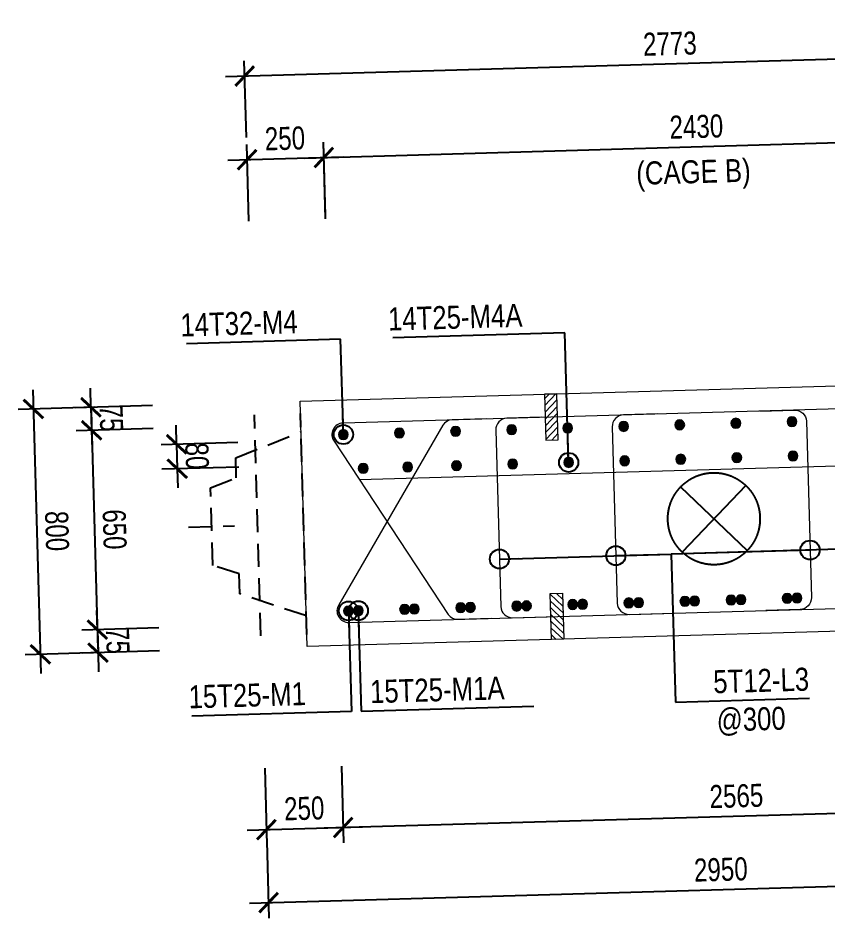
# Model space of a CAD drawing. Header units: millimetres. Extents: x 2611025 to 4139346, y -89870 to 101087.
# Drawn here: x 3514457 to 3525005, y -31963 to -20233 of the extents above; entities that cross this region are included whole.
import ezdxf
from ezdxf.enums import TextEntityAlignment as Align

# ---------------------------------------------------------------- set-up
doc = ezdxf.new("R2010")
doc.units = ezdxf.units.MM
doc.header["$LTSCALE"] = 1200
doc.header["$PDMODE"] = 35
doc.linetypes.add('CENTER', pattern=[2, 1.25, -0.25, 0.25, -0.25])
doc.linetypes.add('HIDDEN', pattern=[0.375, 0.25, -0.125])
for name, color, linetype, lineweight in [('5', 5, 'Continuous', 13), ('BOUND', 3, 'Continuous', 20), ('CWS', 8, 'HIDDEN', 9), ('ENOTE', 2, 'Continuous', 15), ('GRID', 74, 'CENTER', 15), ('K-THUOC', 1, 'Continuous', 18), ('LEADER', 8, 'Continuous', 9), ('MCT', 6, 'Continuous', 20), ('TEXTEN', 3, 'Continuous', 13), ('TEXTMA', 2, 'Continuous', 13), ('TEXTVN', 2, 'Continuous', 20), ('TIE', 4, 'Continuous', 13)]:
    doc.layers.add(name, color=color, linetype=linetype, lineweight=lineweight)
doc.layers.add('CDC.04.HIDDEN', color=8, linetype='HIDDEN')
doc.layers.add('MIE', color=5, linetype='HIDDEN')
doc.styles.add('DB_Arial', font='arial.ttf', dxfattribs={"width": 0.8})
doc.styles.add('SMTEXT', font='arial.ttf', dxfattribs={"width": 0.75})
doc.dimstyles.new('BSV25', dxfattribs={"dimtxt": 300, "dimasz": 250, "dimexe": 200, "dimexo": 0, "dimgap": 108, "dimtad": 1, "dimdec": 0, "dimlfac": 0.25, "dimdsep": 46, "dimtxsty": 'SMTEXT', "dimblk": 'ARCHTICK', "dimcen": 100, "dimdle": 250, "dimclrd": 256, "dimclre": 256, "dimclrt": 2, "dimadec": 0, "dimazin": 0, "dimtfac": 1, "dimtdec": 0, "dimtix": 1, "dimtmove": 2, "dimatfit": 3, "dimfxl": 800, "dimfxlon": 1, "dimtolj": 1, "dimtzin": 0, "dimarcsym": 0})

# ---------------------------------------------------------------- blocks, each defined once
blk = doc.blocks.new('cws800')
at = {"layer": 'CDC.04.HIDDEN'}
for p, q in [((-599.9999999998836, 1440.217173506608), (-599.9999999998836, -1440.217173506608)), ((0, 1440.217173506608), (0, -1440.217173506608))]:
    blk.add_line(p, q, dxfattribs=at)
for points in [[(0, 1200), (-860, 888.2171735063894), (-860, 627.473455327563), (-1199.999999999767, 507.1904364598886), (-1199.999999999767, -507.1904364598886), (-859.9999999997672, -627.473455327854), (-859.9999999997672, -888.217173506433), (0, -1200)], [(-1499.999999999767, 0), (-899.9999999997672, 0)]]:
    blk.add_lwpolyline(points, dxfattribs=at)
blk = doc.blocks.new('mct1')
at = {"lineweight": 9}
h = blk.add_hatch(color=256, dxfattribs=at)
h.dxf.hatch_style = 1
h.paths.add_polyline_path([(-16, 0, 1), (16, 0, 1)])
blk.add_circle((0, 0), 16, dxfattribs=at)
blk = doc.blocks.new('_ArchTick')
at = {"color": 0, "linetype": 'ByBlock', "const_width": 0.15}
blk.add_lwpolyline([(-0.5, -0.5), (0.5, 0.5)], dxfattribs=at)
blk = doc.blocks.new('*D1040')
at = {"layer": 'Defpoints', "color": 0, "transparency": 16777216}
for p in [(3518131.560011875, -25227.54143491146), (3518223.661917617, -28426.21572889005), (3514748.834810935, -28526.26911532001)]:
    blk.add_point(p, dxfattribs=at)
at = {"layer": 'K-THUOC', "lineweight": -2, "transparency": 16777216}
for p, q in [((3514649.537444877, -25077.69839209355), (3514756.030272244, -28776.16554453931)), ((3515456.401479687, -25304.56934512539), (3514456.815762809, -25333.35119035972)), ((3515548.503384436, -28503.24363913255), (3514548.917667559, -28532.02548436688))]:
    blk.add_line(p, q, dxfattribs=at)
at = {"layer": 'K-THUOC', "lineweight": -2, "transparency": 16777216, "xscale": 250, "yscale": 250, "zscale": 250}
for p, rotation in [((3514656.732906185, -25327.59482131286), 91.64930602470064), ((3514748.834810935, -28526.26911532001), 271.6493060247006)]:
    blk.add_blockref('_ArchTick', p, dxfattribs=dict(at, rotation=rotation))
at = {"layer": 'K-THUOC', "color": 2, "transparency": 16777216, "insert": (3514963.847555768, -26919.41495921717), "char_height": 300, "attachment_point": 5, "rotation": 271.64930602470065, "style": 'SMTEXT'}
blk.add_mtext('\\A1;800', dxfattribs=at)
blk = doc.blocks.new('*D1041')
at = {"layer": 'Defpoints', "color": 0, "transparency": 16777216}
for p in [(3518131.560011875, -25227.54143491146), (3518140.194565537, -25527.4171499721), (3515415.056746515, -25605.88415247628)]:
    blk.add_point(p, dxfattribs=at)
at = {"layer": 'K-THUOC', "lineweight": -2, "transparency": 16777216}
for p, q in [((3515406.422192944, -25306.00843741298), (3515399.226731636, -25056.11200819367)), ((3516206.090766446, -25282.98296122551), (3515206.505049569, -25311.76480645985)), ((3515406.422192944, -25306.00843741298), (3515415.056746515, -25605.88415247628)), ((3516214.725320016, -25582.85867628882), (3515215.139603139, -25611.64052152315)), ((3515415.056746515, -25605.88415247628), (3515422.252207823, -25855.78058169558))]:
    blk.add_line(p, q, dxfattribs=at)
at = {"layer": 'K-THUOC', "lineweight": -2, "transparency": 16777216, "xscale": 250, "yscale": 250, "zscale": 250}
for p, rotation in [((3515406.422192944, -25306.00843741298), 271.6493060247006), ((3515415.056746515, -25605.88415247628), 91.64930602470064)]:
    blk.add_blockref('_ArchTick', p, dxfattribs=dict(at, rotation=rotation))
at = {"layer": 'K-THUOC', "color": 2, "transparency": 16777216, "insert": (3515671.189505856, -25448.44695546386), "char_height": 300, "attachment_point": 5, "rotation": 271.64930602470065, "style": 'SMTEXT'}
blk.add_mtext('\\A1;75', dxfattribs=at)
blk = doc.blocks.new('*D1042')
at = {"layer": 'Defpoints', "color": 0, "transparency": 16777216}
for p in [(3518140.194565537, -25527.4171499721), (3518215.027363954, -28126.34001382945), (3515489.889544928, -28204.80701633373)]:
    blk.add_point(p, dxfattribs=at)
at = {"layer": 'K-THUOC', "lineweight": -2, "transparency": 16777216}
for p, q in [((3515407.86128601, -25355.98772323385), (3515497.085006236, -28454.70344555302)), ((3516214.72532082, -25582.85867626568), (3515215.139603943, -25611.64052150001)), ((3516289.558118429, -28181.78154014626), (3515289.972401552, -28210.56338538059))]:
    blk.add_line(p, q, dxfattribs=at)
at = {"layer": 'K-THUOC', "lineweight": -2, "transparency": 16777216, "xscale": 250, "yscale": 250, "zscale": 250}
for p, rotation in [((3515415.056747318, -25605.88415245315), 91.64930602470064), ((3515489.889544928, -28204.80701633373), 271.6493060247006)]:
    blk.add_blockref('_ArchTick', p, dxfattribs=dict(at, rotation=rotation))
at = {"layer": 'K-THUOC', "color": 2, "transparency": 16777216, "insert": (3515713.536843331, -26897.82857529417), "char_height": 300, "attachment_point": 5, "rotation": 271.64930602470065, "style": 'SMTEXT'}
blk.add_mtext('\\A1;650', dxfattribs=at)
blk = doc.blocks.new('*D1043')
at = {"layer": 'Defpoints', "color": 0, "transparency": 16777216}
for p in [(3518215.027363954, -28126.34001382945), (3518223.661917617, -28426.21572889005), (3515498.524098592, -28504.68273139428)]:
    blk.add_point(p, dxfattribs=at)
at = {"layer": 'K-THUOC', "lineweight": -2, "transparency": 16777216}
for p, q in [((3515489.889545022, -28204.807016331), (3515482.694083713, -27954.91058711169)), ((3516289.558118524, -28181.78154014354), (3515289.972401646, -28210.56338537787)), ((3515489.889545022, -28204.807016331), (3515498.524098592, -28504.68273139428)), ((3516298.192672094, -28481.65725520681), (3515298.606955217, -28510.43910044114)), ((3515498.524098592, -28504.68273139428), (3515505.719559901, -28754.57916061358))]:
    blk.add_line(p, q, dxfattribs=at)
at = {"layer": 'K-THUOC', "lineweight": -2, "transparency": 16777216, "xscale": 250, "yscale": 250, "zscale": 250}
for p, rotation in [((3515489.889545022, -28204.807016331), 271.6493060247006), ((3515498.524098592, -28504.68273139428), 91.64930602470064)]:
    blk.add_blockref('_ArchTick', p, dxfattribs=dict(at, rotation=rotation))
at = {"layer": 'K-THUOC', "color": 2, "transparency": 16777216, "insert": (3515754.656857934, -28347.24553438186), "char_height": 300, "attachment_point": 5, "rotation": 271.64930602470065, "style": 'SMTEXT'}
blk.add_mtext('\\A1;75', dxfattribs=at)
blk = doc.blocks.new('*D1044')
at = {"layer": 'Defpoints', "color": 0, "transparency": 16777216}
for p in [(3517765.53536671, -25752.29369570958), (3516531.177242067, -26107.96609419063), (3517774.745498134, -26072.15907086074)]:
    blk.add_point(p, dxfattribs=at)
at = {"layer": 'K-THUOC', "lineweight": -2, "transparency": 16777216}
for p, q in [((3516521.967110742, -25788.10071903662), (3516514.771649433, -25538.20428981732)), ((3517321.635684244, -25765.07524284915), (3516322.049967367, -25793.85708808349)), ((3516521.967110742, -25788.10071903662), (3516531.177242067, -26107.96609419063)), ((3517330.845815569, -26084.94061800317), (3516331.260098692, -26113.7224632375)), ((3516531.177242067, -26107.96609419063), (3516538.372703376, -26357.86252340993))]:
    blk.add_line(p, q, dxfattribs=at)
at = {"layer": 'K-THUOC', "lineweight": -2, "transparency": 16777216, "xscale": 250, "yscale": 250, "zscale": 250}
for p, rotation in [((3516521.967110742, -25788.10071903662), 271.6493060247006), ((3516531.177242067, -26107.96609419063), 91.64930602470064)]:
    blk.add_blockref('_ArchTick', p, dxfattribs=dict(at, rotation=rotation))
at = {"layer": 'K-THUOC', "color": 2, "transparency": 16777216, "insert": (3516787.635873612, -25940.51639751476), "char_height": 300, "attachment_point": 5, "rotation": 271.64930602470065, "style": 'SMTEXT'}
blk.add_mtext('\\A1;80', dxfattribs=at)
blk = doc.blocks.new('tremie')
at = {"layer": 'MIE', "color": 74, "ltscale": 1000}
for p, q in [((424.2640687227249, -424.2640687111998), (-424.2640687087551, 424.2640687113162)), ((424.2640687217936, 424.2640687118983), (-424.2640687078238, -424.2640687117819))]:
    blk.add_line(p, q, dxfattribs=at)
at = {"layer": 'MIE', "ltscale": 500}
blk.add_circle((0, 0), 600, dxfattribs=at)
blk = doc.blocks.new('*D1054')
at = {"layer": 'Defpoints', "color": 0, "transparency": 16777216}
for p in [(3528497.739920957, -20670.4689016768), (3528620.259252812, -24925.53219606625), (3517536.407426387, -25404.52717340192)]:
    blk.add_point(p, dxfattribs=at)
at = {"layer": 'K-THUOC', "lineweight": -2, "transparency": 16777216}
for p, q in [((3528520.765397325, -21470.13747517334), (3528491.983551865, -20470.55175830265)), ((3517159.392820668, -20996.94270828264), (3528747.636350175, -20663.27344031172)), ((3517432.314726254, -21789.41582041411), (3517403.532880794, -20789.83010354343))]:
    blk.add_line(p, q, dxfattribs=at)
at = {"layer": 'K-THUOC', "lineweight": -2, "transparency": 16777216, "xscale": 250, "yscale": 250, "zscale": 250}
for p, rotation in [((3528497.739920957, -20670.4689016768), 1.649306037652148), ((3517409.289249886, -20989.74724691757), 181.6493060376521)]:
    blk.add_blockref('_ArchTick', p, dxfattribs=dict(at, rotation=rotation))
at = {"layer": 'K-THUOC', "color": 2, "transparency": 16777216, "insert": (3522945.994631327, -20568.9421002443), "char_height": 300, "attachment_point": 5, "rotation": 1.6493060376521476, "style": 'SMTEXT'}
blk.add_mtext('\\A1;2773', dxfattribs=at)
blk = doc.blocks.new('*D1055')
at = {"layer": 'Defpoints', "color": 0, "transparency": 16777216}
for p in [(3529419.021946542, -28103.85905879538), (3517619.311642863, -28283.76820505307), (3529514.59348949, -31423.03292492485)]:
    blk.add_point(p, dxfattribs=at)
at = {"layer": 'K-THUOC', "lineweight": -2, "transparency": 16777216}
for p, q in [((3529491.568013122, -30623.36435142827), (3529520.349858582, -31622.95006829897)), ((3517696.456554034, -30962.99012786007), (3517725.238399494, -31962.57584473077)), ((3517469.585601185, -31769.85416272172), (3529764.489918708, -31415.83746355979))]:
    blk.add_line(p, q, dxfattribs=at)
at = {"layer": 'K-THUOC', "lineweight": -2, "transparency": 16777216, "xscale": 250, "yscale": 250, "zscale": 250}
for p, rotation in [((3529514.59348949, -31423.03292492485), 1.649306037652148), ((3517719.482030402, -31762.65870135665), 181.6493060376521)]:
    blk.add_blockref('_ArchTick', p, dxfattribs=dict(at, rotation=rotation))
at = {"layer": 'K-THUOC', "color": 2, "transparency": 16777216, "insert": (3523609.520750789, -31331.78211593474), "char_height": 300, "attachment_point": 5, "rotation": 1.6493060376521476, "style": 'SMTEXT'}
blk.add_mtext('\\A1;2950', dxfattribs=at)
blk = doc.blocks.new('*D1056')
at = {"layer": 'Defpoints', "color": 0, "transparency": 16777216}
for p in [(3518601.58882701, -27653.86569610742), (3517602.003110142, -27682.64754165165), (3518691.668041526, -30782.29247964453)]:
    blk.add_point(p, dxfattribs=at)
at = {"layer": 'K-THUOC', "lineweight": -2, "transparency": 16777216}
for p, q in [((3517669.056848288, -30011.40575160825), (3517697.838693748, -31010.99146847893)), ((3518668.642565158, -29982.62390614799), (3518697.424410618, -30982.20962301866)), ((3517442.185895438, -30818.26978646987), (3518941.564470744, -30775.09701827946))]:
    blk.add_line(p, q, dxfattribs=at)
at = {"layer": 'K-THUOC', "lineweight": -2, "transparency": 16777216, "xscale": 250, "yscale": 250, "zscale": 250}
for p, rotation in [((3517692.082324656, -30811.0743251048), 181.6493060376521), ((3518691.668041526, -30782.29247964453), 1.649306037652148)]:
    blk.add_blockref('_ArchTick', p, dxfattribs=dict(at, rotation=rotation))
at = {"layer": 'K-THUOC', "color": 2, "transparency": 16777216, "insert": (3518184.358173932, -30535.61970516865), "char_height": 300, "attachment_point": 5, "rotation": 1.6493060376521476, "style": 'SMTEXT'}
blk.add_mtext('\\A1;250', dxfattribs=at)
blk = doc.blocks.new('*D1057')
at = {"layer": 'Defpoints', "color": 0, "transparency": 16777216}
for p in [(3518601.58882701, -27653.86569610742), (3528869.784615609, -27754.32456107266), (3528948.467518198, -30486.96051027652)]:
    blk.add_point(p, dxfattribs=at)
at = {"layer": 'K-THUOC', "lineweight": -2, "transparency": 16777216}
for p, q in [((3528925.44204183, -29687.29193677998), (3528954.22388729, -30686.87765365068)), ((3518668.642565134, -29982.6239052875), (3518697.424410594, -30982.2096221582)), ((3518441.771612284, -30789.48794014912), (3529198.363947416, -30479.76504891145))]:
    blk.add_line(p, q, dxfattribs=at)
at = {"layer": 'K-THUOC', "lineweight": -2, "transparency": 16777216, "xscale": 250, "yscale": 250, "zscale": 250}
for p, rotation in [((3528948.467518198, -30486.96051027652), 1.649306037652148), ((3518691.668041502, -30782.29247878405), 181.6493060376521)]:
    blk.add_blockref('_ArchTick', p, dxfattribs=dict(at, rotation=rotation))
at = {"layer": 'K-THUOC', "color": 2, "transparency": 16777216, "insert": (3523812.550770691, -30373.5627973243), "char_height": 300, "attachment_point": 5, "rotation": 1.6493060376521476, "style": 'SMTEXT'}
blk.add_mtext('\\A1;2565', dxfattribs=at)
blk = doc.blocks.new('*D1059')
at = {"layer": 'Defpoints', "color": 0, "transparency": 16777216}
for p in [(3518440.24810951, -22050.54615920073), (3517674.813217594, -30211.32289506042), (3518674.398934463, -30182.54104951619)]:
    blk.add_point(p, dxfattribs=at)
at = {"layer": 'K-THUOC', "lineweight": -2, "transparency": 16777216}
for p, q in [((3517463.687869007, -22878.99657815759), (3517434.906023547, -21879.41086128689)), ((3518463.273585878, -22850.21473269729), (3518434.491740418, -21850.62901582659)), ((3517190.765963421, -22086.5234660261), (3518690.144538728, -22043.35069783566))]:
    blk.add_line(p, q, dxfattribs=at)
at = {"layer": 'K-THUOC', "lineweight": -2, "transparency": 16777216, "xscale": 250, "yscale": 250, "zscale": 250}
for p, rotation in [((3517440.662392639, -22079.32800466103), 181.6493060376521), ((3518440.24810951, -22050.54615920073), 1.649306037652148)]:
    blk.add_blockref('_ArchTick', p, dxfattribs=dict(at, rotation=rotation))
at = {"layer": 'K-THUOC', "color": 2, "transparency": 16777216, "insert": (3517932.938241915, -21803.8733847249), "char_height": 300, "attachment_point": 5, "rotation": 1.6493060376521476, "style": 'SMTEXT'}
blk.add_mtext('\\A1;250', dxfattribs=at)
blk = doc.blocks.new('*D1060')
at = {"layer": 'Defpoints', "color": 0, "transparency": 16777216}
for p in [(3528156.352428992, -21770.78284416386), (3518461.968739822, -22804.89780320683), (3528257.084465924, -25269.1792721361)]:
    blk.add_point(p, dxfattribs=at)
at = {"layer": 'K-THUOC', "lineweight": -2, "transparency": 16777216}
for p, q in [((3528179.37790536, -22570.45141766041), (3528150.5960599, -21570.86570078973)), ((3518190.351679649, -22057.74161976809), (3528406.24885821, -21763.58738279878)), ((3518461.968739822, -22804.89780320683), (3518434.491739775, -21850.62901502888))]:
    blk.add_line(p, q, dxfattribs=at)
at = {"layer": 'K-THUOC', "lineweight": -2, "transparency": 16777216, "xscale": 250, "yscale": 250, "zscale": 250}
for p, rotation in [((3528156.352428992, -21770.78284416386), 1.649306037652148), ((3518440.248108867, -22050.54615840301), 181.6493060376521)]:
    blk.add_blockref('_ArchTick', p, dxfattribs=dict(at, rotation=rotation))
at = {"layer": 'K-THUOC', "color": 2, "transparency": 16777216, "insert": (3523290.780314835, -21649.49852723056), "char_height": 300, "attachment_point": 5, "rotation": 1.6493060376521476, "style": 'SMTEXT'}
blk.add_mtext('\\A1;2430', dxfattribs=at)
blk = doc.blocks.new('sp')
at = {"layer": '5', "lineweight": 20}
h = blk.add_hatch(dxfattribs=at)
h.set_pattern_fill('ANSI31', color=256, scale=500)
h.set_pattern_definition([(45, (0, 0), (-44.19417382415922, 44.19417382415922), [])])
h.paths.add_polyline_path([(80, 300), (-80, 300), (-80, -300), (80, -300)])
blk.add_lwpolyline([(-80, -300), (80, -300), (80, 300), (-80, 300)], close=True, dxfattribs=at)

msp = doc.modelspace()

# ---------------------------------------------------------------- linework, layer by layer
at = {"layer": 'BOUND'}
msp.add_lwpolyline([(3539436.609999031, -23095.07381578596), (3529419.021946542, -28103.85905879541), (3518223.661917617, -28426.21572889076), (3518131.560011875, -25227.54143491146), (3528620.259252813, -24925.53219606602), (3538005.528501028, -20232.90580078858)], close=True, dxfattribs=at)
at = {"layer": 'TIE'}
msp.add_line((3528472.378120064, -25978.22254474476), (3518904.551069051, -26253.71639757641), dxfattribs=at)
for points in [[(3520551.987231739, -25457.97253623666), (3520109.592565784, -25470.7107484079, 0.2482327616798382), (3519987.523755193, -25539.86149739931), (3518634.096143977, -27879.78503271067, 0.602265267664198), (3518764.799508231, -28110.50999877966), (3528747.984541864, -27823.05642200462, 0.4794301345080509), (3528889.143500613, -27636.5581366696), (3528315.032814503, -25352.1357040125, 0.3518718818468453), (3528165.23930209, -25238.75827428736), (3518689.966709595, -25511.58713492905, 0.6022652676636981), (3518572.755771694, -25749.45048946483), (3520058.579872633, -28007.62125174064, 0.2482327616798865), (3520184.425364199, -28069.63361226502), (3520626.820030155, -28056.89540009332)], [(3521273.279080017, -25437.20382153909), (3520823.465507427, -25450.15565203354, 0.414213562373095), (3520677.844926728, -25604.41078639534), (3520744.043171478, -27903.4579351923, 0.414213562373095), (3520898.29830584, -28049.07851589113), (3521348.11187843, -28036.12668539645)], [(3522790.435513005, -25393.519161601), (3522340.621940413, -25406.47099209522, 0.414213562373095), (3522195.001359714, -25560.72612645701), (3522261.199604466, -27859.77327525421, 0.414213562373095), (3522415.454738827, -28005.3938559528), (3522865.268311419, -27992.44202545835)], [(3524119.131066235, -25355.26100170138), (3524568.944638826, -25342.30917120623, -0.414213562373095), (3524723.199773189, -25487.92975190459), (3524789.398017941, -27786.97690070179, -0.414213562373095), (3524643.777437243, -27941.23203506359), (3524193.963864652, -27954.18386555873)]]:
    msp.add_lwpolyline(points, format="xyb", dxfattribs=at)

# ---------------------------------------------------------------- block references
at = {"layer": 'CWS', "xscale": -1, "rotation": 181.6493060424588}
msp.add_blockref('cws800', (3518177.610964745, -26826.87858190099), dxfattribs=at)
at = {"layer": 'ENOTE', "rotation": 1.649306042499904}
msp.add_blockref('sp', (3521401.961892888, -25433.49855766739), dxfattribs=at)
at = {"layer": 'ENOTE', "xscale": -1, "rotation": 181.6493060424999}
msp.add_blockref('sp', (3521476.794691304, -28032.42142152498), dxfattribs=at)
at = {"layer": 'GRID', "rotation": 91.32171219833256}
msp.add_blockref('tremie', (3523519.480425045, -26759.00188775492), dxfattribs=at)
at = {"layer": 'MCT', "xscale": -3.999999999999998, "yscale": 3.999999999999999, "zscale": 3.999999999999999, "rotation": 137.2652251065922}
for p in [(3523075.070263099, -25535.38562106775), (3523805.201309173, -25514.36239250322), (3524535.332355249, -25493.33916393915), (3519424.415032723, -25640.50176388855), (3520154.546078797, -25619.47853532448), (3520884.677124873, -25598.45530675995), (3521614.808170948, -25577.43207819588), (3522344.939217024, -25556.40884963181), (3518694.283986648, -25661.52499245285), (3522357.833424678, -26004.22119654264), (3523087.964470753, -25983.19796797834), (3523818.095516828, -25962.17473941404), (3524548.226562904, -25941.15151084997), (3518951.99918911, -26102.28801889034), (3519532.007211592, -26085.58739878741), (3520167.440286452, -26067.29088223507), (3520897.571332527, -26046.26765367077), (3521627.702378603, -26025.24442510671), (3521681.00641592, -27876.47922698586), (3521808.934787232, -27872.79568633359), (3522411.137461996, -27855.45599842179), (3522539.065833308, -27851.77245776952), (3523141.268508071, -27834.43276985773), (3523269.196879383, -27830.74922920545), (3523743.471182832, -27817.0930819457), (3523871.399554146, -27813.40954129343), (3524473.602228909, -27796.06985338163), (3524601.530600221, -27792.38631272936), (3518760.48223162, -27960.57214124282), (3518888.410602932, -27956.88860059032), (3519490.613277694, -27939.54891267876), (3519618.541649007, -27935.86537202625), (3520220.74432377, -27918.52568411446), (3520348.672695082, -27914.84214346195), (3520950.875369845, -27897.50245555016), (3521078.803741157, -27893.81891489789)]:
    msp.add_blockref('mct1', p, dxfattribs=at)

# ---------------------------------------------------------------- texts
at = {"layer": 'TEXTEN', "style": 'DB_Arial', "width": 0.8}
for s, p in [('5T12-L3', (3524763.000461167, -28998.29479558361)), ('@300', (3524458.453067534, -29507.2710919221))]:
    msp.add_text(s, height=300, rotation=1.649306044719598, dxfattribs=at).set_placement(p, align=Align.RIGHT)
at = {"layer": 'TEXTMA', "style": 'DB_Arial', "width": 0.8}
for s, p in [('14T32-M4', (3516575.146923838, -24384.91570711616)), ('14T25-M4A', (3519278.768202472, -24307.06824618034)), ('15T25-M1A', (3519045.246364665, -29162.93051663172)), ('15T25-M1', (3516682.269372132, -29230.96954286742))]:
    msp.add_text(s, height=300, rotation=1.649306044719598, dxfattribs=at).set_placement(p)
at = {"layer": 'TEXTVN', "style": 'DB_Arial', "width": 0.8}
msp.add_text('(CAGE B)', height=300, rotation=1.649306042633053, dxfattribs=at).set_placement((3522512.380608376, -22407.8111743684, 5.190219204062599e-05))

# ---------------------------------------------------------------- dimensions: what is measured, and where the dimension line sits
at = {"layer": 'K-THUOC'}
for base, p1, p2, angle, picture, middle in [((3528497.739920957, -20670.4689016768), (3517536.407426387, -25404.52717340193), (3528620.259252813, -24925.53219606625), 1.649306037652146, '*D1054', (3522945.994631327, -20568.9421002443)), ((3528156.352428992, -21770.78284416386), (3518461.968739822, -22804.89780320684), (3528257.084465925, -25269.1792721361), 1.649306037652146, '*D1060', (3523290.780314835, -21649.49852723056)), ((3518440.24810951, -22050.54615920073), (3517674.813217594, -30211.32289506044), (3518674.398934463, -30182.54104951621), 1.649306037652146, '*D1059', (3517932.938241915, -21803.8733847249)), ((3514748.834810935, -28526.26911532001), (3518131.560011875, -25227.54143491146), (3518223.661917617, -28426.21572889006), 271.6493060247006, '*D1040', (3514963.847555768, -26919.41495921717)), ((3515415.056746515, -25605.88415247628), (3518131.560011875, -25227.54143491146), (3518140.194565538, -25527.41714997208), 271.6493060247006, '*D1041', (3515671.189505856, -25448.44695546386)), ((3515489.889544928, -28204.80701633373), (3518140.194565538, -25527.41714997208), (3518215.027363954, -28126.34001382944), 271.6493060247006, '*D1042', (3515713.536843331, -26897.82857529417)), ((3516531.177242067, -26107.96609419063), (3517765.53536671, -25752.29369570958), (3517774.745498135, -26072.15907086074), 91.64930602470064, '*D1044', (3516787.635873612, -25940.51639751476)), ((3518691.668041526, -30782.29247964453), (3517602.003110142, -27682.64754165165), (3518601.58882701, -27653.86569610742), 1.649306037652146, '*D1056', (3518184.358173932, -30535.61970516865)), ((3528948.467518198, -30486.96051027652), (3518601.58882701, -27653.86569610742), (3528869.78461561, -27754.32456107266), 1.649306037652146, '*D1057', (3523812.550770691, -30373.5627973243)), ((3515498.524098592, -28504.68273139428), (3518215.027363954, -28126.34001382944), (3518223.661917617, -28426.21572889006), 271.6493060247006, '*D1043', (3515754.656857934, -28347.24553438186)), ((3529514.59348949, -31423.03292492485), (3517619.311642863, -28283.76820505309), (3529419.021946542, -28103.85905879541), 1.649306037652146, '*D1055', (3523609.520750789, -31331.78211593474))]:
    dim = msp.add_linear_dim(base=base, p1=p1, p2=p2, angle=angle, dimstyle='BSV25', dxfattribs=at)
    dim.commit()
    dim.dimension.update_dxf_attribs({"geometry": picture, "text_midpoint": middle})

# ---------------------------------------------------------------- leaders
at = {"layer": 'LEADER'}
for points in [[(3521627.418810465, -26025.25259010345), (3521579.201474813, -24335.60761469757), (3519338.922900314, -24400.11369038155)], [(3518694.283986648, -25661.52499245657), (3518658.527297659, -24419.70484781443), (3516650.71453889, -24477.51735526361)], [(3527692.079078306, -27083.19711458278), (3522961.529419934, -27219.40749385059), (3523017.078381836, -29148.60792740612), (3524766.232120398, -29098.24318940789)], [(3526231.816986155, -27125.24357171115), (3522961.529419934, -27219.40749385059), (3523017.078381836, -29148.60792740612), (3524766.232120398, -29098.24318940789)], [(3524771.554894004, -27167.29002883952), (3522961.529419934, -27219.40749385059), (3523017.078381836, -29148.60792740612), (3524766.232120398, -29098.24318940789)], [(3520726.200047541, -27283.7710633298), (3522961.529419934, -27219.40749385059), (3523017.078381836, -29148.60792740612), (3524766.232120398, -29098.24318940789)], [(3522243.356480529, -27240.08640339194), (3522961.529419934, -27219.40749385059), (3523017.078381836, -29148.60792740612), (3524766.232120398, -29098.24318940789)], [(3518760.482231399, -27960.57214124911), (3518798.188069362, -29270.08570294027), (3516719.419066961, -29329.94130845802)], [(3518888.429203158, -27956.88806501954), (3518926.135041122, -29266.40162671046), (3521173.056431238, -29201.70427929136)]]:
    msp.add_leader(points, dimstyle='BSV25', override={"dimldrblk": 'Origin'}, dxfattribs=at)

doc.saveas('drawing.dxf')
